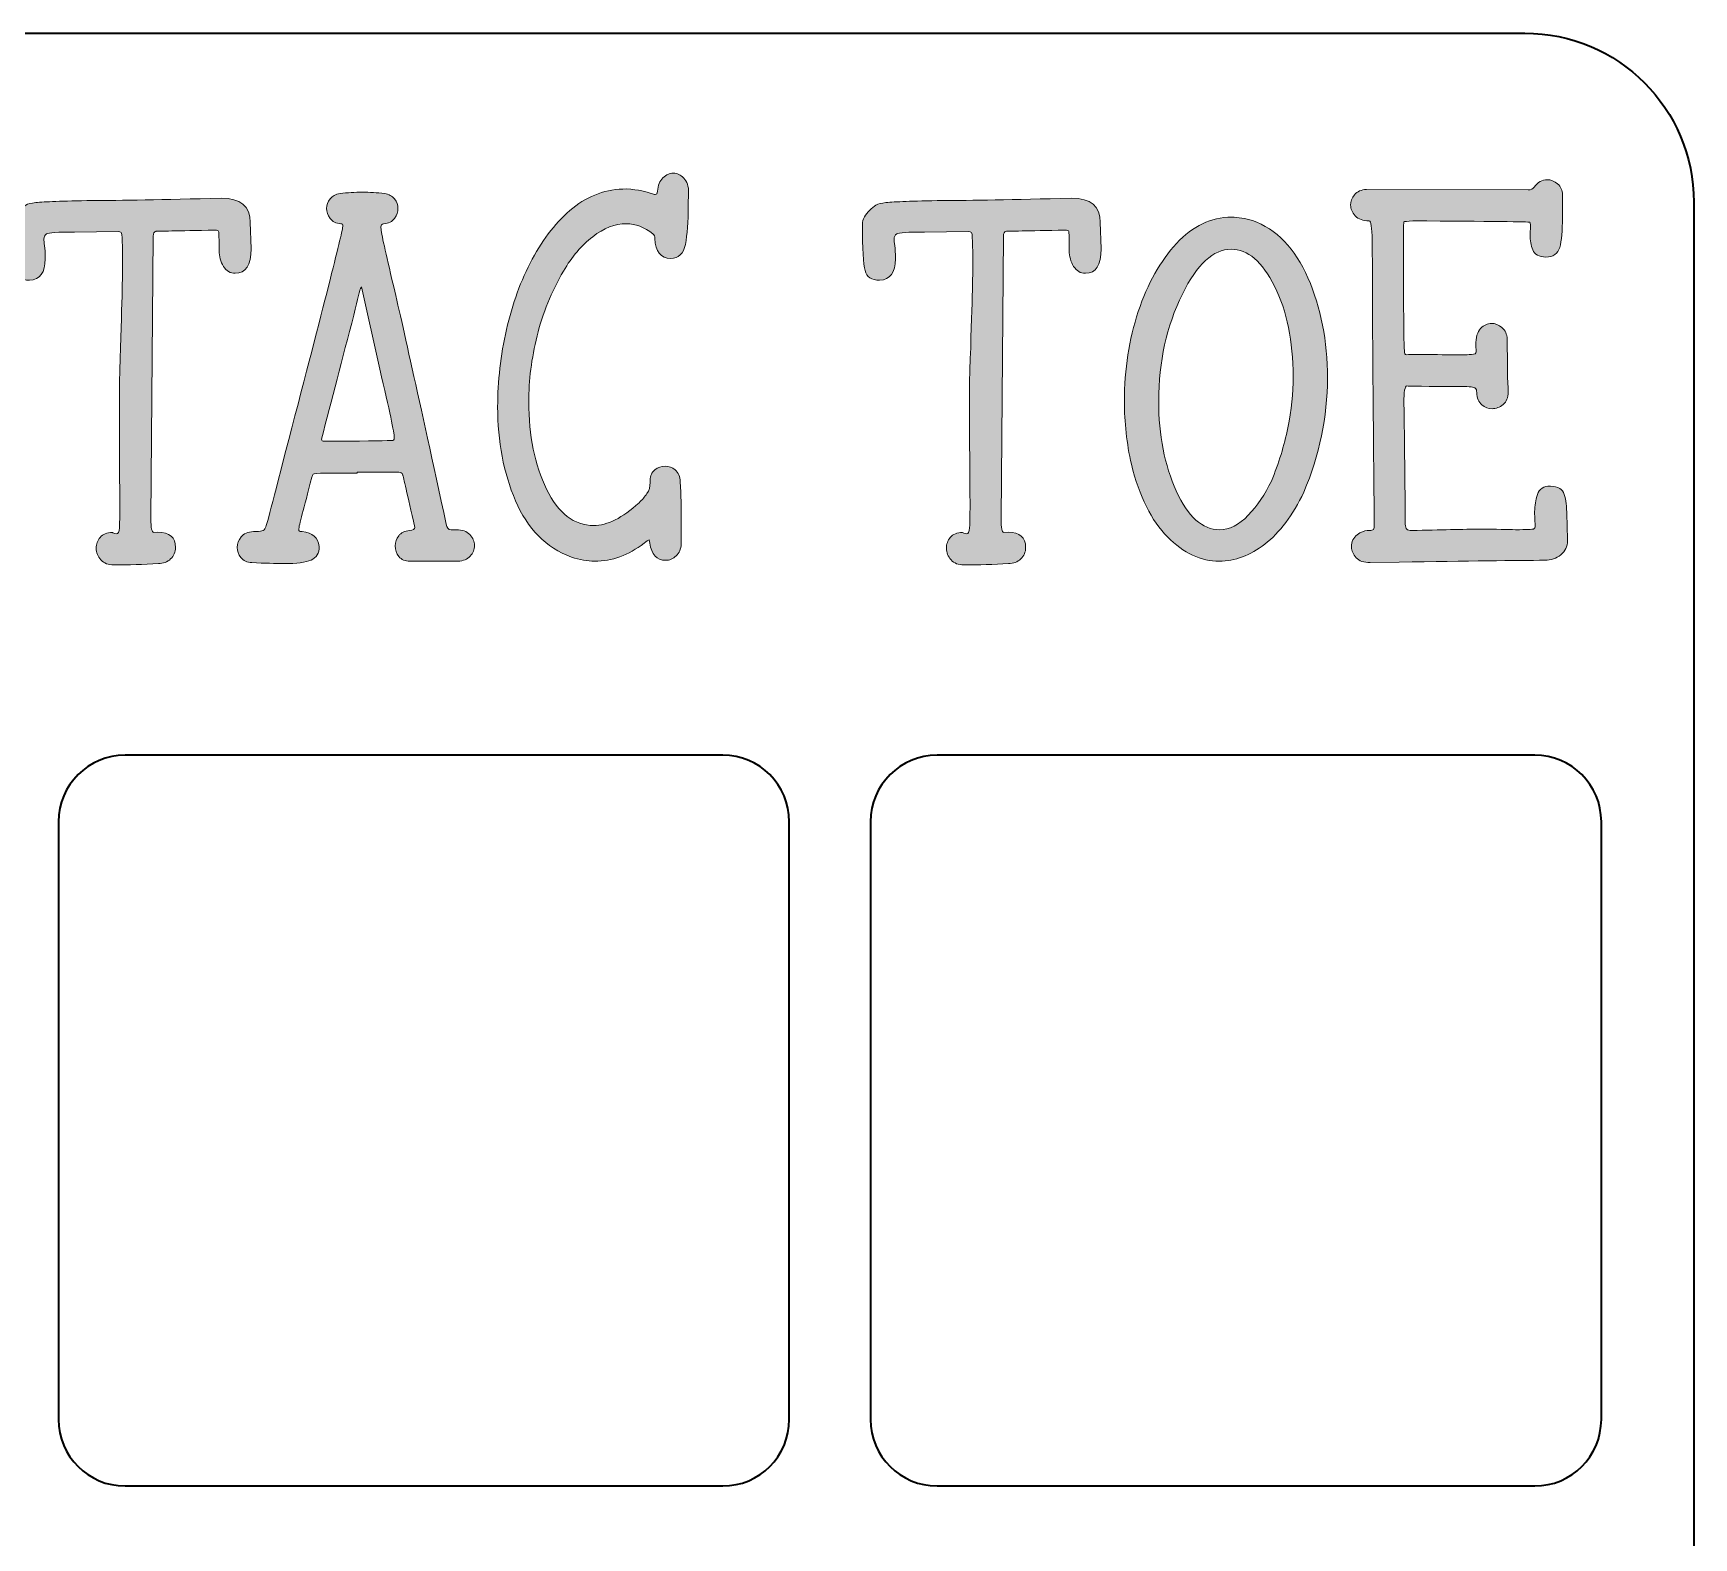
# Model space of a CAD drawing. Extents: x -1870 to 1325, y -1261 to 388.
# Drawn here: x -147 to 611, y -397 to 290 of the extents above; entities that cross this region are included whole.
import ezdxf

# ---------------------------------------------------------------- set-up
doc = ezdxf.new("R2010")
doc.units = 0
doc.header["$MEASUREMENT"] = 0
doc.layers.add('Layer 1', color=7, linetype='Continuous', lineweight=0)

# ---------------------------------------------------------------- blocks, each defined once
blk = doc.blocks.new('Block_1')
at = {"layer": 'Layer 1', "true_color": 0x000000, "transparency": 33554687}
h = blk.add_hatch(color=18, dxfattribs=at)
h.dxf.hatch_style = 2
edge = h.paths.add_edge_path()
edge.add_spline(control_points=[(98.77, 50.72), (87.2, 55.09), (78.7, 63.66), (73.27, 76.43), (67.84, 89.2), (65.12, 103.48), (65.12, 119.29), (65.12, 131), (66.46, 142.74), (69.14, 154.52), (71.82, 166.3), (75.74, 177.02), (80.89, 186.69), (86.04, 196.35), (92.21, 204.11), (99.41, 209.97), (106.6, 215.82), (114.78, 218.75), (123.95, 218.75), (129.46, 218.33), (133.19, 217.62), (135.17, 216.63), (136.02, 216.35), (136.65, 216.21), (137.08, 216.21), (137.64, 216.21), (137.99, 216.7), (138.13, 217.69), (138.27, 220.37), (139.09, 222.42), (140.57, 223.83), (142.05, 225.24), (143.64, 225.94), (145.33, 225.94), (147.02, 225.94), (148.61, 225.2), (150.09, 223.72), (151.57, 222.24), (152.31, 220.02), (152.31, 217.06), (152.31, 217.06), (152.1, 211.13), (152.1, 211.13), (152.1, 203.65), (151.68, 197.76), (150.83, 193.46), (149.98, 189.16), (147.73, 187.01), (144.06, 187.01), (139.54, 187.14), (137.15, 190.18), (136.86, 196.11), (136.86, 196.95), (136.58, 197.66), (136.02, 198.22), (132.07, 201.32), (128.04, 202.88), (123.95, 202.88), (118.73, 202.88), (113.59, 200.9), (108.51, 196.95), (103.43, 193), (98.98, 187.78), (95.17, 181.29), (89.67, 171.84), (85.65, 161.96), (83.11, 151.67), (80.57, 141.36), (79.3, 131.35), (79.3, 121.61), (79.3, 106.09), (82.02, 92.8), (87.45, 81.72), (92.88, 70.65), (100.04, 65.11), (108.93, 65.11), (115.14, 65.11), (122.05, 68.57), (129.67, 75.48), (131.08, 76.89), (132.28, 78.3), (133.27, 79.71), (134.25, 81.12), (134.75, 82.81), (134.75, 84.79), (134.75, 84.79), (134.75, 85.85), (134.75, 85.85), (134.75, 87.82), (135.45, 89.38), (136.86, 90.51), (138.27, 91.63), (139.83, 92.2), (141.52, 92.2), (143.21, 92.2), (144.76, 91.63), (146.18, 90.51), (147.58, 89.38), (148.36, 87.54), (148.5, 85), (148.78, 79.08), (148.93, 73.08), (148.93, 67.02), (148.93, 67.02), (148.93, 56.65), (148.93, 56.65), (148.78, 54.39), (148.01, 52.59), (146.6, 51.25), (145.19, 49.91), (143.56, 49.24), (141.73, 49.24), (137.78, 49.24), (135.38, 51.85), (134.54, 57.07), (134.54, 57.07), (134.32, 58.55), (134.32, 58.55), (133.9, 58.41), (133.12, 57.92), (132, 57.07), (124.8, 51.57), (117.25, 48.82), (109.35, 48.82), (106.11, 48.82), (102.58, 49.45), (98.77, 50.72)], knot_values=[0, 0, 0, 0, 1, 1, 1, 2, 2, 2, 3, 3, 3, 4, 4, 4, 5, 5, 5, 6, 6, 6, 7, 7, 7, 8, 8, 8, 9, 9, 9, 10, 10, 10, 11, 11, 11, 12, 12, 12, 13, 13, 13, 14, 14, 14, 15, 15, 15, 16, 16, 16, 17, 17, 17, 18, 18, 18, 19, 19, 19, 20, 20, 20, 21, 21, 21, 22, 22, 22, 23, 23, 23, 24, 24, 24, 25, 25, 25, 26, 26, 26, 27, 27, 27, 28, 28, 28, 29, 29, 29, 30, 30, 30, 31, 31, 31, 32, 32, 32, 33, 33, 33, 34, 34, 34, 35, 35, 35, 36, 36, 36, 37, 37, 37, 38, 38, 38, 39, 39, 39, 40, 40, 40, 41, 41, 41, 42, 42, 42, 42], degree=3, periodic=0)
h = blk.add_hatch(color=18, dxfattribs=at)
h.dxf.hatch_style = 2
edge = h.paths.add_edge_path()
edge.add_spline(control_points=[(457.04, 50.4), (455.63, 51.88), (454.93, 53.54), (454.93, 55.38), (454.93, 57.77), (455.77, 59.61), (457.47, 60.88), (459.16, 62.15), (460.67, 62.78), (462.02, 62.78), (463.36, 62.78), (464.24, 62.89), (464.66, 63.1), (465.09, 63.31), (465.3, 63.91), (465.3, 64.9), (464.73, 125.42), (464.45, 162.88), (464.45, 177.27), (464.45, 183.34), (464.41, 189.33), (464.34, 195.26), (464.27, 201.19), (463.82, 204.15), (462.97, 204.15), (460.15, 204.15), (458.03, 204.92), (456.62, 206.48), (455.21, 208.03), (454.5, 209.65), (454.5, 211.34), (454.5, 213.04), (455.1, 214.62), (456.3, 216.1), (457.5, 217.59), (459.3, 218.4), (461.7, 218.54), (461.7, 218.54), (535.56, 218.33), (535.56, 218.33), (536.83, 218.33), (537.74, 218.75), (538.31, 219.6), (540, 221.85), (541.97, 222.98), (544.23, 222.98), (545.93, 222.98), (547.51, 222.35), (548.99, 221.08), (550.48, 219.81), (551.22, 218.11), (551.22, 216), (551.22, 216), (551.22, 205.84), (551.22, 205.84), (551.22, 199.63), (550.79, 195.05), (549.95, 192.09), (549.1, 189.12), (546.98, 187.64), (543.6, 187.64), (540.49, 187.78), (538.52, 188.87), (537.67, 190.92), (536.83, 192.97), (536.4, 195.26), (536.4, 197.8), (536.4, 197.8), (536.61, 202.03), (536.61, 202.03), (536.61, 202.74), (536.51, 203.23), (536.3, 203.51), (536.09, 203.79), (518.27, 204.01), (482.86, 204.15), (480.32, 204.01), (478.98, 203.86), (478.84, 203.73), (478.7, 203.58), (478.63, 201.47), (478.63, 197.38), (478.63, 165.77), (478.77, 148.35), (479.05, 145.1), (479.05, 143.69), (479.33, 142.99), (479.9, 142.99), (479.9, 142.99), (480.96, 143.2), (480.96, 143.2), (489.28, 143.2), (495.56, 143.13), (499.79, 142.99), (505.57, 142.99), (508.89, 143.06), (509.74, 143.2), (511.15, 143.2), (511.85, 143.62), (511.85, 144.47), (511.85, 144.47), (511.64, 147.43), (511.64, 147.43), (511.64, 150.96), (512.38, 153.5), (513.86, 155.05), (515.35, 156.6), (517, 157.38), (518.84, 157.38), (520.53, 157.38), (522.12, 156.74), (523.6, 155.47), (525.08, 154.2), (525.89, 152.44), (526.03, 150.18), (526.03, 138.89), (526.17, 130.85), (526.46, 126.06), (526.46, 123.52), (525.68, 121.61), (524.13, 120.35), (522.57, 119.07), (520.88, 118.44), (519.05, 118.44), (517.36, 118.44), (515.8, 119.04), (514.39, 120.24), (512.98, 121.44), (512.2, 123.31), (512.07, 125.85), (512.07, 126.69), (511.85, 127.36), (511.43, 127.86), (511.01, 128.35), (508.82, 128.6), (504.87, 128.6), (489.21, 128.6), (480.96, 128.67), (480.11, 128.81), (479.26, 128.81), (478.84, 126.2), (478.84, 120.98), (479.12, 102.64), (479.33, 84.23), (479.48, 65.75), (479.48, 64.61), (479.69, 63.84), (480.11, 63.42), (480.53, 62.99), (481.31, 62.78), (482.44, 62.78), (495.56, 63.21), (506.07, 63.42), (513.97, 63.42), (521.02, 63.42), (526.31, 63.35), (529.84, 63.21), (534.78, 63.21), (537.49, 63.31), (537.99, 63.52), (538.48, 63.74), (538.73, 64.19), (538.73, 64.9), (538.73, 64.9), (538.52, 71.46), (538.52, 71.46), (538.52, 74.14), (538.94, 76.75), (539.79, 79.29), (540.64, 81.83), (542.61, 83.1), (545.71, 83.1), (549.24, 82.96), (551.36, 81.69), (552.06, 79.29), (552.77, 76.89), (553.15, 73.75), (553.23, 69.87), (553.3, 65.99), (553.4, 62.08), (553.54, 58.13), (553.54, 55.59), (552.52, 53.47), (550.48, 51.78), (548.43, 50.09), (545.99, 49.24), (543.17, 49.24), (530.48, 49.24), (508.33, 48.95), (476.72, 48.39), (476.72, 48.39), (463.39, 48.18), (463.39, 48.18), (460.57, 48.18), (458.45, 48.92), (457.04, 50.4)], knot_values=[0, 0, 0, 0, 1, 1, 1, 2, 2, 2, 3, 3, 3, 4, 4, 4, 5, 5, 5, 6, 6, 6, 7, 7, 7, 8, 8, 8, 9, 9, 9, 10, 10, 10, 11, 11, 11, 12, 12, 12, 13, 13, 13, 14, 14, 14, 15, 15, 15, 16, 16, 16, 17, 17, 17, 18, 18, 18, 19, 19, 19, 20, 20, 20, 21, 21, 21, 22, 22, 22, 23, 23, 23, 24, 24, 24, 25, 25, 25, 26, 26, 26, 27, 27, 27, 28, 28, 28, 29, 29, 29, 30, 30, 30, 31, 31, 31, 32, 32, 32, 33, 33, 33, 34, 34, 34, 35, 35, 35, 36, 36, 36, 37, 37, 37, 38, 38, 38, 39, 39, 39, 40, 40, 40, 41, 41, 41, 42, 42, 42, 43, 43, 43, 44, 44, 44, 45, 45, 45, 46, 46, 46, 47, 47, 47, 48, 48, 48, 49, 49, 49, 50, 50, 50, 51, 51, 51, 52, 52, 52, 53, 53, 53, 54, 54, 54, 55, 55, 55, 56, 56, 56, 57, 57, 57, 58, 58, 58, 59, 59, 59, 60, 60, 60, 61, 61, 61, 62, 62, 62, 63, 63, 63, 64, 64, 64, 65, 65, 65, 65], degree=3, periodic=0)
h = blk.add_hatch(color=18, dxfattribs=at)
h.dxf.hatch_style = 2
edge = h.paths.add_edge_path()
edge.add_spline(control_points=[(-116.03, 49.45), (-117.44, 51), (-118.14, 52.76), (-118.14, 54.74), (-118.14, 56.57), (-117.54, 58.23), (-116.34, 59.71), (-115.15, 61.2), (-113.27, 61.94), (-110.74, 61.94), (-110.6, 61.79), (-109.96, 61.58), (-108.83, 61.3), (-108.13, 61.3), (-107.7, 62.22), (-107.56, 64.05), (-107.42, 67.15), (-107.35, 71.32), (-107.35, 76.54), (-107.49, 86.13), (-107.56, 104.12), (-107.56, 130.5), (-106.58, 160.98), (-106.08, 178.68), (-106.08, 183.62), (-106.08, 193.49), (-106.29, 198.57), (-106.71, 198.86), (-107.14, 199.14), (-107.56, 199.28), (-107.98, 199.28), (-107.98, 199.28), (-128.09, 199.07), (-128.09, 199.07), (-135.71, 199.07), (-139.94, 198.78), (-140.79, 198.22), (-141.63, 197.66), (-142.06, 196.88), (-142.06, 195.89), (-142.06, 195.19), (-141.95, 194.17), (-141.74, 192.83), (-141.53, 191.48), (-141.42, 189.47), (-141.42, 186.79), (-141.42, 180.58), (-143.82, 177.34), (-148.62, 177.06), (-152.29, 177.06), (-154.51, 178.54), (-155.28, 181.5), (-156.06, 184.47), (-156.45, 191.45), (-156.45, 202.45), (-156.45, 204.99), (-155.32, 207.18), (-153.06, 209.02), (-152.21, 210), (-151.3, 210.78), (-150.31, 211.34), (-149.32, 211.9), (-147.81, 212.3), (-145.76, 212.51), (-143.72, 212.72), (-140.65, 212.89), (-136.55, 213.04), (-132.46, 213.18), (-126.89, 213.32), (-119.84, 213.46), (-107.42, 213.46), (-87.81, 213.81), (-61, 214.52), (-52.26, 214.52), (-47.88, 210.85), (-47.88, 203.51), (-47.88, 203.51), (-47.46, 191.45), (-47.46, 191.45), (-47.46, 183.97), (-49.86, 180.23), (-54.66, 180.23), (-56.91, 180.23), (-58.71, 181.29), (-60.05, 183.41), (-61.39, 185.52), (-62.06, 187.92), (-62.06, 190.6), (-62.06, 195.96), (-62.14, 198.86), (-62.27, 199.28), (-62.42, 199.7), (-62.98, 199.92), (-63.97, 199.92), (-81.18, 199.63), (-90.18, 199.46), (-90.95, 199.39), (-91.73, 199.31), (-92.11, 198.57), (-92.11, 197.16), (-92.11, 197.16), (-93.17, 68.29), (-93.17, 68.29), (-93.17, 64.05), (-92.75, 61.94), (-91.9, 61.94), (-91.9, 61.94), (-90, 62.15), (-90, 62.15), (-84.64, 62.01), (-81.95, 59.68), (-81.95, 55.16), (-81.95, 53.05), (-82.7, 51.28), (-84.18, 49.87), (-85.66, 48.46), (-87.53, 47.76), (-89.78, 47.76), (-96.56, 47.33), (-103.33, 47.12), (-110.1, 47.12), (-112.64, 47.12), (-114.62, 47.9), (-116.03, 49.45)], knot_values=[0, 0, 0, 0, 1, 1, 1, 2, 2, 2, 3, 3, 3, 4, 4, 4, 5, 5, 5, 6, 6, 6, 7, 7, 7, 8, 8, 8, 9, 9, 9, 10, 10, 10, 11, 11, 11, 12, 12, 12, 13, 13, 13, 14, 14, 14, 15, 15, 15, 16, 16, 16, 17, 17, 17, 18, 18, 18, 19, 19, 19, 20, 20, 20, 21, 21, 21, 22, 22, 22, 23, 23, 23, 24, 24, 24, 25, 25, 25, 26, 26, 26, 27, 27, 27, 28, 28, 28, 29, 29, 29, 30, 30, 30, 31, 31, 31, 32, 32, 32, 33, 33, 33, 34, 34, 34, 35, 35, 35, 36, 36, 36, 37, 37, 37, 38, 38, 38, 39, 39, 39, 40, 40, 40, 41, 41, 41, 41], degree=3, periodic=0)
h = blk.add_hatch(color=18, dxfattribs=at)
h.dxf.hatch_style = 2
edge = h.paths.add_edge_path()
edge.add_spline(control_points=[(17.61, 104.05), (17.83, 104.19), (17.93, 104.61), (17.93, 105.32), (17.93, 107.29), (15.74, 117.66), (11.37, 136.43), (11.37, 136.43), (2.91, 174.1), (2.91, 174.1), (2.91, 173.96), (2.76, 173.71), (2.48, 173.36), (2.2, 173), (1.21, 168.95), (-0.48, 161.19), (-5.84, 141.15), (-10.78, 122.25), (-15.29, 104.47), (-15.29, 103.91), (-14.87, 103.63), (-14.02, 103.63), (-13.18, 103.63), (-9.37, 103.63), (-2.6, 103.63), (10.66, 103.77), (17.4, 103.91), (17.61, 104.05)], knot_values=[0, 0, 0, 0, 1, 1, 1, 2, 2, 2, 3, 3, 3, 4, 4, 4, 5, 5, 5, 6, 6, 6, 7, 7, 7, 8, 8, 8, 9, 9, 9, 9], degree=3, periodic=0)
edge = h.paths.add_edge_path()
edge.add_spline(control_points=[(-47.04, 48.18), (-49.3, 48.32), (-50.99, 49.1), (-52.12, 50.51), (-53.25, 51.92), (-53.81, 53.47), (-53.81, 55.16), (-53.81, 56.86), (-53.21, 58.44), (-52.01, 59.93), (-50.81, 61.41), (-48.94, 62.22), (-46.4, 62.36), (-44.57, 62.36), (-43.26, 62.47), (-42.49, 62.68), (-41.71, 62.89), (-41.15, 63.38), (-40.79, 64.16), (-40.44, 64.93), (-36.46, 80.14), (-28.84, 109.76), (-13.32, 169.16), (-5.56, 199.84), (-5.56, 201.82), (-5.56, 202.52), (-5.84, 202.88), (-6.4, 202.88), (-8.66, 203.02), (-10.32, 203.83), (-11.38, 205.31), (-12.44, 206.79), (-12.97, 208.31), (-12.97, 209.86), (-12.97, 211.41), (-12.44, 212.86), (-11.38, 214.2), (-10.32, 215.54), (-8.81, 216.35), (-6.83, 216.63), (-3.44, 217.06), (-0.06, 217.27), (3.33, 217.27), (6.72, 217.27), (10.1, 217.06), (13.49, 216.63), (15.46, 216.35), (16.98, 215.54), (18.04, 214.2), (19.1, 212.86), (19.62, 211.41), (19.62, 209.86), (19.62, 208.31), (19.1, 206.79), (18.04, 205.31), (16.98, 203.83), (15.32, 203.02), (13.07, 202.88), (12.22, 202.74), (11.79, 202.24), (11.79, 201.4), (11.79, 199.7), (13.49, 191.73), (16.87, 177.48), (20.96, 160.27), (29.22, 123.02), (41.63, 65.75), (41.77, 64.05), (42.55, 63.21), (43.96, 63.21), (43.96, 63.21), (46.29, 63.21), (46.29, 63.21), (48.97, 63.21), (51.02, 62.47), (52.43, 60.98), (53.84, 59.5), (54.54, 57.84), (54.54, 56.01), (54.54, 54.18), (53.91, 52.55), (52.64, 51.14), (51.37, 49.73), (49.46, 48.95), (46.92, 48.82), (46.92, 48.82), (25.13, 48.82), (25.13, 48.82), (22.87, 48.82), (21.18, 49.52), (20.05, 50.93), (18.92, 52.34), (18.36, 53.96), (18.36, 55.8), (18.36, 57.49), (18.88, 59.04), (19.94, 60.46), (21, 61.86), (22.66, 62.64), (24.92, 62.78), (26.47, 62.92), (27.24, 63.42), (27.24, 64.26), (23.86, 79.5), (22.02, 87.51), (21.74, 88.28), (21.46, 89.06), (20.9, 89.45), (20.05, 89.45), (20.05, 89.45), (1, 89.45), (1, 89.45), (1, 89.45), (1, 89.02), (1, 89.02), (1, 89.02), (-13.39, 89.02), (-13.39, 89.02), (-16.92, 89.02), (-18.82, 88.85), (-19.1, 88.5), (-19.39, 88.14), (-19.6, 87.68), (-19.74, 87.12), (-21.57, 79.78), (-23.02, 74.21), (-24.08, 70.4), (-25.13, 66.59), (-25.66, 64.19), (-25.66, 63.21), (-25.66, 62.64), (-25.31, 62.36), (-24.6, 62.36), (-24.6, 62.36), (-24.18, 62.36), (-24.18, 62.36), (-19.39, 61.79), (-16.77, 59.54), (-16.35, 55.59), (-16.35, 52.48), (-17.59, 50.4), (-20.05, 49.35), (-22.52, 48.29), (-26.65, 47.76), (-32.43, 47.76), (-36.39, 47.76), (-41.25, 47.9), (-47.04, 48.18)], knot_values=[0, 0, 0, 0, 1, 1, 1, 2, 2, 2, 3, 3, 3, 4, 4, 4, 5, 5, 5, 6, 6, 6, 7, 7, 7, 8, 8, 8, 9, 9, 9, 10, 10, 10, 11, 11, 11, 12, 12, 12, 13, 13, 13, 14, 14, 14, 15, 15, 15, 16, 16, 16, 17, 17, 17, 18, 18, 18, 19, 19, 19, 20, 20, 20, 21, 21, 21, 22, 22, 22, 23, 23, 23, 24, 24, 24, 25, 25, 25, 26, 26, 26, 27, 27, 27, 28, 28, 28, 29, 29, 29, 30, 30, 30, 31, 31, 31, 32, 32, 32, 33, 33, 33, 34, 34, 34, 35, 35, 35, 36, 36, 36, 37, 37, 37, 38, 38, 38, 39, 39, 39, 40, 40, 40, 41, 41, 41, 42, 42, 42, 43, 43, 43, 44, 44, 44, 45, 45, 45, 46, 46, 46, 47, 47, 47, 48, 48, 48, 49, 49, 49, 49], degree=3, periodic=0)
h = blk.add_hatch(color=18, dxfattribs=at)
h.dxf.hatch_style = 2
edge = h.paths.add_edge_path()
edge.add_spline(control_points=[(272.09, 49.45), (270.68, 51), (269.97, 52.76), (269.97, 54.74), (269.97, 56.57), (270.57, 58.23), (271.77, 59.71), (272.97, 61.2), (274.84, 61.94), (277.38, 61.94), (277.52, 61.79), (278.15, 61.58), (279.28, 61.3), (279.99, 61.3), (280.41, 62.22), (280.55, 64.05), (280.69, 67.15), (280.77, 71.32), (280.77, 76.54), (280.62, 86.13), (280.55, 104.12), (280.55, 130.5), (281.54, 160.98), (282.04, 178.68), (282.04, 183.62), (282.04, 193.49), (281.82, 198.57), (281.4, 198.86), (280.98, 199.14), (280.55, 199.28), (280.13, 199.28), (280.13, 199.28), (260.03, 199.07), (260.03, 199.07), (252.41, 199.07), (248.18, 198.78), (247.33, 198.22), (246.48, 197.66), (246.06, 196.88), (246.06, 195.89), (246.06, 195.19), (246.17, 194.17), (246.38, 192.83), (246.59, 191.48), (246.69, 189.47), (246.69, 186.79), (246.69, 180.58), (244.29, 177.34), (239.5, 177.06), (235.83, 177.06), (233.61, 178.54), (232.83, 181.5), (232.06, 184.47), (231.67, 191.45), (231.67, 202.45), (231.67, 204.99), (232.8, 207.18), (235.06, 209.02), (235.9, 210), (236.82, 210.78), (237.81, 211.34), (238.79, 211.9), (240.31, 212.3), (242.36, 212.51), (244.4, 212.72), (247.47, 212.89), (251.56, 213.04), (255.65, 213.18), (261.22, 213.32), (268.28, 213.46), (280.69, 213.46), (300.3, 213.81), (327.11, 214.52), (335.86, 214.52), (340.23, 210.85), (340.23, 203.51), (340.23, 203.51), (340.65, 191.45), (340.65, 191.45), (340.65, 183.97), (338.25, 180.23), (333.46, 180.23), (331.2, 180.23), (329.4, 181.29), (328.06, 183.41), (326.72, 185.52), (326.05, 187.92), (326.05, 190.6), (326.05, 195.96), (325.98, 198.86), (325.84, 199.28), (325.7, 199.7), (325.13, 199.92), (324.15, 199.92), (306.93, 199.63), (297.94, 199.46), (297.17, 199.39), (296.39, 199.31), (296, 198.57), (296, 197.16), (296, 197.16), (294.94, 68.29), (294.94, 68.29), (294.94, 64.05), (295.37, 61.94), (296.21, 61.94), (296.21, 61.94), (298.12, 62.15), (298.12, 62.15), (303.48, 62.01), (306.16, 59.68), (306.16, 55.16), (306.16, 53.05), (305.42, 51.28), (303.94, 49.87), (302.46, 48.46), (300.59, 47.76), (298.33, 47.76), (291.56, 47.33), (284.79, 47.12), (278.01, 47.12), (275.48, 47.12), (273.5, 47.9), (272.09, 49.45)], knot_values=[0, 0, 0, 0, 1, 1, 1, 2, 2, 2, 3, 3, 3, 4, 4, 4, 5, 5, 5, 6, 6, 6, 7, 7, 7, 8, 8, 8, 9, 9, 9, 10, 10, 10, 11, 11, 11, 12, 12, 12, 13, 13, 13, 14, 14, 14, 15, 15, 15, 16, 16, 16, 17, 17, 17, 18, 18, 18, 19, 19, 19, 20, 20, 20, 21, 21, 21, 22, 22, 22, 23, 23, 23, 24, 24, 24, 25, 25, 25, 26, 26, 26, 27, 27, 27, 28, 28, 28, 29, 29, 29, 30, 30, 30, 31, 31, 31, 32, 32, 32, 33, 33, 33, 34, 34, 34, 35, 35, 35, 36, 36, 36, 37, 37, 37, 38, 38, 38, 39, 39, 39, 40, 40, 40, 41, 41, 41, 41], degree=3, periodic=0)
h = blk.add_hatch(color=18, dxfattribs=at)
h.dxf.hatch_style = 2
edge = h.paths.add_edge_path()
edge.add_spline(control_points=[(407.74, 69.77), (411.97, 74.14), (415.49, 79.36), (418.32, 85.43), (421.7, 93.47), (424.21, 101.54), (425.83, 109.66), (427.45, 117.77), (428.26, 125.56), (428.26, 133.04), (428.26, 149.26), (425.44, 163.02), (419.8, 174.31), (414.15, 185.59), (407.53, 191.24), (399.91, 191.24), (391.87, 191.24), (384.46, 184.39), (377.69, 170.71), (370.49, 156.04), (366.89, 139.81), (366.89, 122.04), (366.89, 106.38), (369.57, 92.65), (374.94, 80.88), (380.3, 69.1), (386.86, 63.21), (394.62, 63.21), (399.13, 63.21), (403.5, 65.39), (407.74, 69.77)], knot_values=[0, 0, 0, 0, 1, 1, 1, 2, 2, 2, 3, 3, 3, 4, 4, 4, 5, 5, 5, 6, 6, 6, 7, 7, 7, 8, 8, 8, 9, 9, 9, 10, 10, 10, 10], degree=3, periodic=0)
edge = h.paths.add_edge_path()
edge.add_spline(control_points=[(370.91, 59.93), (363.58, 67.33), (358.07, 78.37), (354.41, 93.05), (352.29, 102.64), (351.23, 112.23), (351.23, 121.83), (351.23, 136.36), (353.35, 150.01), (357.58, 162.78), (361.82, 175.54), (367.63, 185.91), (375.04, 193.88), (382.45, 201.85), (390.81, 205.84), (400.12, 205.84), (403.22, 205.84), (406.4, 205.35), (409.64, 204.36), (420.65, 200.41), (429.11, 191.66), (435.04, 178.12), (440.96, 164.57), (443.92, 149.34), (443.92, 132.41), (443.92, 114.63), (440.33, 97.28), (433.13, 80.35), (428.05, 69.77), (422.13, 61.86), (415.36, 56.65), (408.58, 51.43), (401.67, 48.82), (394.62, 48.82), (386.15, 48.82), (378.25, 52.52), (370.91, 59.93)], knot_values=[0, 0, 0, 0, 1, 1, 1, 2, 2, 2, 3, 3, 3, 4, 4, 4, 5, 5, 5, 6, 6, 6, 7, 7, 7, 8, 8, 8, 9, 9, 9, 10, 10, 10, 11, 11, 11, 12, 12, 12, 12], degree=3, periodic=0)
at = {"layer": 'Layer 1'}
for points, knots in [([(98.77, 50.72), (87.2, 55.09), (78.7, 63.66), (73.27, 76.43), (67.84, 89.2), (65.12, 103.48), (65.12, 119.29), (65.12, 131), (66.46, 142.74), (69.14, 154.52), (71.82, 166.3), (75.74, 177.02), (80.89, 186.69), (86.04, 196.35), (92.21, 204.11), (99.41, 209.97), (106.6, 215.82), (114.78, 218.75), (123.95, 218.75), (129.46, 218.33), (133.19, 217.62), (135.17, 216.63), (136.02, 216.35), (136.65, 216.21), (137.08, 216.21), (137.64, 216.21), (137.99, 216.7), (138.13, 217.69), (138.27, 220.37), (139.09, 222.42), (140.57, 223.83), (142.05, 225.24), (143.64, 225.94), (145.33, 225.94), (147.02, 225.94), (148.61, 225.2), (150.09, 223.72), (151.57, 222.24), (152.31, 220.02), (152.31, 217.06), (152.31, 217.06), (152.1, 211.13), (152.1, 211.13), (152.1, 203.65), (151.68, 197.76), (150.83, 193.46), (149.98, 189.16), (147.73, 187.01), (144.06, 187.01), (139.54, 187.14), (137.15, 190.18), (136.86, 196.11), (136.86, 196.95), (136.58, 197.66), (136.02, 198.22), (132.07, 201.32), (128.04, 202.88), (123.95, 202.88), (118.73, 202.88), (113.59, 200.9), (108.51, 196.95), (103.43, 193), (98.98, 187.78), (95.17, 181.29), (89.67, 171.84), (85.65, 161.96), (83.11, 151.67), (80.57, 141.36), (79.3, 131.35), (79.3, 121.61), (79.3, 106.09), (82.02, 92.8), (87.45, 81.72), (92.88, 70.65), (100.04, 65.11), (108.93, 65.11), (115.14, 65.11), (122.05, 68.57), (129.67, 75.48), (131.08, 76.89), (132.28, 78.3), (133.27, 79.71), (134.25, 81.12), (134.75, 82.81), (134.75, 84.79), (134.75, 84.79), (134.75, 85.85), (134.75, 85.85), (134.75, 87.82), (135.45, 89.38), (136.86, 90.51), (138.27, 91.63), (139.83, 92.2), (141.52, 92.2), (143.21, 92.2), (144.76, 91.63), (146.18, 90.51), (147.58, 89.38), (148.36, 87.54), (148.5, 85), (148.78, 79.08), (148.93, 73.08), (148.93, 67.02), (148.93, 67.02), (148.93, 56.65), (148.93, 56.65), (148.78, 54.39), (148.01, 52.59), (146.6, 51.25), (145.19, 49.91), (143.56, 49.24), (141.73, 49.24), (137.78, 49.24), (135.38, 51.85), (134.54, 57.07), (134.54, 57.07), (134.32, 58.55), (134.32, 58.55), (133.9, 58.41), (133.12, 57.92), (132, 57.07), (124.8, 51.57), (117.25, 48.82), (109.35, 48.82), (106.11, 48.82), (102.58, 49.45), (98.77, 50.72)], [0, 0, 0, 0, 1, 1, 1, 2, 2, 2, 3, 3, 3, 4, 4, 4, 5, 5, 5, 6, 6, 6, 7, 7, 7, 8, 8, 8, 9, 9, 9, 10, 10, 10, 11, 11, 11, 12, 12, 12, 13, 13, 13, 14, 14, 14, 15, 15, 15, 16, 16, 16, 17, 17, 17, 18, 18, 18, 19, 19, 19, 20, 20, 20, 21, 21, 21, 22, 22, 22, 23, 23, 23, 24, 24, 24, 25, 25, 25, 26, 26, 26, 27, 27, 27, 28, 28, 28, 29, 29, 29, 30, 30, 30, 31, 31, 31, 32, 32, 32, 33, 33, 33, 34, 34, 34, 35, 35, 35, 36, 36, 36, 37, 37, 37, 38, 38, 38, 39, 39, 39, 40, 40, 40, 41, 41, 41, 42, 42, 42, 42]), ([(457.04, 50.4), (455.63, 51.88), (454.93, 53.54), (454.93, 55.38), (454.93, 57.77), (455.77, 59.61), (457.47, 60.88), (459.16, 62.15), (460.67, 62.78), (462.02, 62.78), (463.36, 62.78), (464.24, 62.89), (464.66, 63.1), (465.09, 63.31), (465.3, 63.91), (465.3, 64.9), (464.73, 125.42), (464.45, 162.88), (464.45, 177.27), (464.45, 183.34), (464.41, 189.33), (464.34, 195.26), (464.27, 201.19), (463.82, 204.15), (462.97, 204.15), (460.15, 204.15), (458.03, 204.92), (456.62, 206.48), (455.21, 208.03), (454.5, 209.65), (454.5, 211.34), (454.5, 213.04), (455.1, 214.62), (456.3, 216.1), (457.5, 217.59), (459.3, 218.4), (461.7, 218.54), (461.7, 218.54), (535.56, 218.33), (535.56, 218.33), (536.83, 218.33), (537.74, 218.75), (538.31, 219.6), (540, 221.85), (541.97, 222.98), (544.23, 222.98), (545.93, 222.98), (547.51, 222.35), (548.99, 221.08), (550.48, 219.81), (551.22, 218.11), (551.22, 216), (551.22, 216), (551.22, 205.84), (551.22, 205.84), (551.22, 199.63), (550.79, 195.05), (549.95, 192.09), (549.1, 189.12), (546.98, 187.64), (543.6, 187.64), (540.49, 187.78), (538.52, 188.87), (537.67, 190.92), (536.83, 192.97), (536.4, 195.26), (536.4, 197.8), (536.4, 197.8), (536.61, 202.03), (536.61, 202.03), (536.61, 202.74), (536.51, 203.23), (536.3, 203.51), (536.09, 203.79), (518.27, 204.01), (482.86, 204.15), (480.32, 204.01), (478.98, 203.86), (478.84, 203.73), (478.7, 203.58), (478.63, 201.47), (478.63, 197.38), (478.63, 165.77), (478.77, 148.35), (479.05, 145.1), (479.05, 143.69), (479.33, 142.99), (479.9, 142.99), (479.9, 142.99), (480.96, 143.2), (480.96, 143.2), (489.28, 143.2), (495.56, 143.13), (499.79, 142.99), (505.57, 142.99), (508.89, 143.06), (509.74, 143.2), (511.15, 143.2), (511.85, 143.62), (511.85, 144.47), (511.85, 144.47), (511.64, 147.43), (511.64, 147.43), (511.64, 150.96), (512.38, 153.5), (513.86, 155.05), (515.35, 156.6), (517, 157.38), (518.84, 157.38), (520.53, 157.38), (522.12, 156.74), (523.6, 155.47), (525.08, 154.2), (525.89, 152.44), (526.03, 150.18), (526.03, 138.89), (526.17, 130.85), (526.46, 126.06), (526.46, 123.52), (525.68, 121.61), (524.13, 120.35), (522.57, 119.07), (520.88, 118.44), (519.05, 118.44), (517.36, 118.44), (515.8, 119.04), (514.39, 120.24), (512.98, 121.44), (512.2, 123.31), (512.07, 125.85), (512.07, 126.69), (511.85, 127.36), (511.43, 127.86), (511.01, 128.35), (508.82, 128.6), (504.87, 128.6), (489.21, 128.6), (480.96, 128.67), (480.11, 128.81), (479.26, 128.81), (478.84, 126.2), (478.84, 120.98), (479.12, 102.64), (479.33, 84.23), (479.48, 65.75), (479.48, 64.61), (479.69, 63.84), (480.11, 63.42), (480.53, 62.99), (481.31, 62.78), (482.44, 62.78), (495.56, 63.21), (506.07, 63.42), (513.97, 63.42), (521.02, 63.42), (526.31, 63.35), (529.84, 63.21), (534.78, 63.21), (537.49, 63.31), (537.99, 63.52), (538.48, 63.74), (538.73, 64.19), (538.73, 64.9), (538.73, 64.9), (538.52, 71.46), (538.52, 71.46), (538.52, 74.14), (538.94, 76.75), (539.79, 79.29), (540.64, 81.83), (542.61, 83.1), (545.71, 83.1), (549.24, 82.96), (551.36, 81.69), (552.06, 79.29), (552.77, 76.89), (553.15, 73.75), (553.23, 69.87), (553.3, 65.99), (553.4, 62.08), (553.54, 58.13), (553.54, 55.59), (552.52, 53.47), (550.48, 51.78), (548.43, 50.09), (545.99, 49.24), (543.17, 49.24), (530.48, 49.24), (508.33, 48.95), (476.72, 48.39), (476.72, 48.39), (463.39, 48.18), (463.39, 48.18), (460.57, 48.18), (458.45, 48.92), (457.04, 50.4)], [0, 0, 0, 0, 1, 1, 1, 2, 2, 2, 3, 3, 3, 4, 4, 4, 5, 5, 5, 6, 6, 6, 7, 7, 7, 8, 8, 8, 9, 9, 9, 10, 10, 10, 11, 11, 11, 12, 12, 12, 13, 13, 13, 14, 14, 14, 15, 15, 15, 16, 16, 16, 17, 17, 17, 18, 18, 18, 19, 19, 19, 20, 20, 20, 21, 21, 21, 22, 22, 22, 23, 23, 23, 24, 24, 24, 25, 25, 25, 26, 26, 26, 27, 27, 27, 28, 28, 28, 29, 29, 29, 30, 30, 30, 31, 31, 31, 32, 32, 32, 33, 33, 33, 34, 34, 34, 35, 35, 35, 36, 36, 36, 37, 37, 37, 38, 38, 38, 39, 39, 39, 40, 40, 40, 41, 41, 41, 42, 42, 42, 43, 43, 43, 44, 44, 44, 45, 45, 45, 46, 46, 46, 47, 47, 47, 48, 48, 48, 49, 49, 49, 50, 50, 50, 51, 51, 51, 52, 52, 52, 53, 53, 53, 54, 54, 54, 55, 55, 55, 56, 56, 56, 57, 57, 57, 58, 58, 58, 59, 59, 59, 60, 60, 60, 61, 61, 61, 62, 62, 62, 63, 63, 63, 64, 64, 64, 65, 65, 65, 65]), ([(-116.03, 49.45), (-117.44, 51), (-118.14, 52.76), (-118.14, 54.74), (-118.14, 56.57), (-117.54, 58.23), (-116.34, 59.71), (-115.15, 61.2), (-113.27, 61.94), (-110.74, 61.94), (-110.6, 61.79), (-109.96, 61.58), (-108.83, 61.3), (-108.13, 61.3), (-107.7, 62.22), (-107.56, 64.05), (-107.42, 67.15), (-107.35, 71.32), (-107.35, 76.54), (-107.49, 86.13), (-107.56, 104.12), (-107.56, 130.5), (-106.58, 160.98), (-106.08, 178.68), (-106.08, 183.62), (-106.08, 193.49), (-106.29, 198.57), (-106.71, 198.86), (-107.14, 199.14), (-107.56, 199.28), (-107.98, 199.28), (-107.98, 199.28), (-128.09, 199.07), (-128.09, 199.07), (-135.71, 199.07), (-139.94, 198.78), (-140.79, 198.22), (-141.63, 197.66), (-142.06, 196.88), (-142.06, 195.89), (-142.06, 195.19), (-141.95, 194.17), (-141.74, 192.83), (-141.53, 191.48), (-141.42, 189.47), (-141.42, 186.79), (-141.42, 180.58), (-143.82, 177.34), (-148.62, 177.06), (-152.29, 177.06), (-154.51, 178.54), (-155.28, 181.5), (-156.06, 184.47), (-156.45, 191.45), (-156.45, 202.45), (-156.45, 204.99), (-155.32, 207.18), (-153.06, 209.02), (-152.21, 210), (-151.3, 210.78), (-150.31, 211.34), (-149.32, 211.9), (-147.81, 212.3), (-145.76, 212.51), (-143.72, 212.72), (-140.65, 212.89), (-136.55, 213.04), (-132.46, 213.18), (-126.89, 213.32), (-119.84, 213.46), (-107.42, 213.46), (-87.81, 213.81), (-61, 214.52), (-52.26, 214.52), (-47.88, 210.85), (-47.88, 203.51), (-47.88, 203.51), (-47.46, 191.45), (-47.46, 191.45), (-47.46, 183.97), (-49.86, 180.23), (-54.66, 180.23), (-56.91, 180.23), (-58.71, 181.29), (-60.05, 183.41), (-61.39, 185.52), (-62.06, 187.92), (-62.06, 190.6), (-62.06, 195.96), (-62.14, 198.86), (-62.27, 199.28), (-62.42, 199.7), (-62.98, 199.92), (-63.97, 199.92), (-81.18, 199.63), (-90.18, 199.46), (-90.95, 199.39), (-91.73, 199.31), (-92.11, 198.57), (-92.11, 197.16), (-92.11, 197.16), (-93.17, 68.29), (-93.17, 68.29), (-93.17, 64.05), (-92.75, 61.94), (-91.9, 61.94), (-91.9, 61.94), (-90, 62.15), (-90, 62.15), (-84.64, 62.01), (-81.95, 59.68), (-81.95, 55.16), (-81.95, 53.05), (-82.7, 51.28), (-84.18, 49.87), (-85.66, 48.46), (-87.53, 47.76), (-89.78, 47.76), (-96.56, 47.33), (-103.33, 47.12), (-110.1, 47.12), (-112.64, 47.12), (-114.62, 47.9), (-116.03, 49.45)], [0, 0, 0, 0, 1, 1, 1, 2, 2, 2, 3, 3, 3, 4, 4, 4, 5, 5, 5, 6, 6, 6, 7, 7, 7, 8, 8, 8, 9, 9, 9, 10, 10, 10, 11, 11, 11, 12, 12, 12, 13, 13, 13, 14, 14, 14, 15, 15, 15, 16, 16, 16, 17, 17, 17, 18, 18, 18, 19, 19, 19, 20, 20, 20, 21, 21, 21, 22, 22, 22, 23, 23, 23, 24, 24, 24, 25, 25, 25, 26, 26, 26, 27, 27, 27, 28, 28, 28, 29, 29, 29, 30, 30, 30, 31, 31, 31, 32, 32, 32, 33, 33, 33, 34, 34, 34, 35, 35, 35, 36, 36, 36, 37, 37, 37, 38, 38, 38, 39, 39, 39, 40, 40, 40, 41, 41, 41, 41]), ([(-47.04, 48.18), (-49.3, 48.32), (-50.99, 49.1), (-52.12, 50.51), (-53.25, 51.92), (-53.81, 53.47), (-53.81, 55.16), (-53.81, 56.86), (-53.21, 58.44), (-52.01, 59.93), (-50.81, 61.41), (-48.94, 62.22), (-46.4, 62.36), (-44.57, 62.36), (-43.26, 62.47), (-42.49, 62.68), (-41.71, 62.89), (-41.15, 63.38), (-40.79, 64.16), (-40.44, 64.93), (-36.46, 80.14), (-28.84, 109.76), (-13.32, 169.16), (-5.56, 199.84), (-5.56, 201.82), (-5.56, 202.52), (-5.84, 202.88), (-6.4, 202.88), (-8.66, 203.02), (-10.32, 203.83), (-11.38, 205.31), (-12.44, 206.79), (-12.97, 208.31), (-12.97, 209.86), (-12.97, 211.41), (-12.44, 212.86), (-11.38, 214.2), (-10.32, 215.54), (-8.81, 216.35), (-6.83, 216.63), (-3.44, 217.06), (-0.06, 217.27), (3.33, 217.27), (6.72, 217.27), (10.1, 217.06), (13.49, 216.63), (15.46, 216.35), (16.98, 215.54), (18.04, 214.2), (19.1, 212.86), (19.62, 211.41), (19.62, 209.86), (19.62, 208.31), (19.1, 206.79), (18.04, 205.31), (16.98, 203.83), (15.32, 203.02), (13.07, 202.88), (12.22, 202.74), (11.79, 202.24), (11.79, 201.4), (11.79, 199.7), (13.49, 191.73), (16.87, 177.48), (20.96, 160.27), (29.22, 123.02), (41.63, 65.75), (41.77, 64.05), (42.55, 63.21), (43.96, 63.21), (43.96, 63.21), (46.29, 63.21), (46.29, 63.21), (48.97, 63.21), (51.02, 62.47), (52.43, 60.98), (53.84, 59.5), (54.54, 57.84), (54.54, 56.01), (54.54, 54.18), (53.91, 52.55), (52.64, 51.14), (51.37, 49.73), (49.46, 48.95), (46.92, 48.82), (46.92, 48.82), (25.13, 48.82), (25.13, 48.82), (22.87, 48.82), (21.18, 49.52), (20.05, 50.93), (18.92, 52.34), (18.36, 53.96), (18.36, 55.8), (18.36, 57.49), (18.88, 59.04), (19.94, 60.46), (21, 61.86), (22.66, 62.64), (24.92, 62.78), (26.47, 62.92), (27.24, 63.42), (27.24, 64.26), (23.86, 79.5), (22.02, 87.51), (21.74, 88.28), (21.46, 89.06), (20.9, 89.45), (20.05, 89.45), (20.05, 89.45), (1, 89.45), (1, 89.45), (1, 89.45), (1, 89.02), (1, 89.02), (1, 89.02), (-13.39, 89.02), (-13.39, 89.02), (-16.92, 89.02), (-18.82, 88.85), (-19.1, 88.5), (-19.39, 88.14), (-19.6, 87.68), (-19.74, 87.12), (-21.57, 79.78), (-23.02, 74.21), (-24.08, 70.4), (-25.13, 66.59), (-25.66, 64.19), (-25.66, 63.21), (-25.66, 62.64), (-25.31, 62.36), (-24.6, 62.36), (-24.6, 62.36), (-24.18, 62.36), (-24.18, 62.36), (-19.39, 61.79), (-16.77, 59.54), (-16.35, 55.59), (-16.35, 52.48), (-17.59, 50.4), (-20.05, 49.35), (-22.52, 48.29), (-26.65, 47.76), (-32.43, 47.76), (-36.39, 47.76), (-41.25, 47.9), (-47.04, 48.18)], [0, 0, 0, 0, 1, 1, 1, 2, 2, 2, 3, 3, 3, 4, 4, 4, 5, 5, 5, 6, 6, 6, 7, 7, 7, 8, 8, 8, 9, 9, 9, 10, 10, 10, 11, 11, 11, 12, 12, 12, 13, 13, 13, 14, 14, 14, 15, 15, 15, 16, 16, 16, 17, 17, 17, 18, 18, 18, 19, 19, 19, 20, 20, 20, 21, 21, 21, 22, 22, 22, 23, 23, 23, 24, 24, 24, 25, 25, 25, 26, 26, 26, 27, 27, 27, 28, 28, 28, 29, 29, 29, 30, 30, 30, 31, 31, 31, 32, 32, 32, 33, 33, 33, 34, 34, 34, 35, 35, 35, 36, 36, 36, 37, 37, 37, 38, 38, 38, 39, 39, 39, 40, 40, 40, 41, 41, 41, 42, 42, 42, 43, 43, 43, 44, 44, 44, 45, 45, 45, 46, 46, 46, 47, 47, 47, 48, 48, 48, 49, 49, 49, 49]), ([(272.09, 49.45), (270.68, 51), (269.97, 52.76), (269.97, 54.74), (269.97, 56.57), (270.57, 58.23), (271.77, 59.71), (272.97, 61.2), (274.84, 61.94), (277.38, 61.94), (277.52, 61.79), (278.15, 61.58), (279.28, 61.3), (279.99, 61.3), (280.41, 62.22), (280.55, 64.05), (280.69, 67.15), (280.77, 71.32), (280.77, 76.54), (280.62, 86.13), (280.55, 104.12), (280.55, 130.5), (281.54, 160.98), (282.04, 178.68), (282.04, 183.62), (282.04, 193.49), (281.82, 198.57), (281.4, 198.86), (280.98, 199.14), (280.55, 199.28), (280.13, 199.28), (280.13, 199.28), (260.03, 199.07), (260.03, 199.07), (252.41, 199.07), (248.18, 198.78), (247.33, 198.22), (246.48, 197.66), (246.06, 196.88), (246.06, 195.89), (246.06, 195.19), (246.17, 194.17), (246.38, 192.83), (246.59, 191.48), (246.69, 189.47), (246.69, 186.79), (246.69, 180.58), (244.29, 177.34), (239.5, 177.06), (235.83, 177.06), (233.61, 178.54), (232.83, 181.5), (232.06, 184.47), (231.67, 191.45), (231.67, 202.45), (231.67, 204.99), (232.8, 207.18), (235.06, 209.02), (235.9, 210), (236.82, 210.78), (237.81, 211.34), (238.79, 211.9), (240.31, 212.3), (242.36, 212.51), (244.4, 212.72), (247.47, 212.89), (251.56, 213.04), (255.65, 213.18), (261.22, 213.32), (268.28, 213.46), (280.69, 213.46), (300.3, 213.81), (327.11, 214.52), (335.86, 214.52), (340.23, 210.85), (340.23, 203.51), (340.23, 203.51), (340.65, 191.45), (340.65, 191.45), (340.65, 183.97), (338.25, 180.23), (333.46, 180.23), (331.2, 180.23), (329.4, 181.29), (328.06, 183.41), (326.72, 185.52), (326.05, 187.92), (326.05, 190.6), (326.05, 195.96), (325.98, 198.86), (325.84, 199.28), (325.7, 199.7), (325.13, 199.92), (324.15, 199.92), (306.93, 199.63), (297.94, 199.46), (297.17, 199.39), (296.39, 199.31), (296, 198.57), (296, 197.16), (296, 197.16), (294.94, 68.29), (294.94, 68.29), (294.94, 64.05), (295.37, 61.94), (296.21, 61.94), (296.21, 61.94), (298.12, 62.15), (298.12, 62.15), (303.48, 62.01), (306.16, 59.68), (306.16, 55.16), (306.16, 53.05), (305.42, 51.28), (303.94, 49.87), (302.46, 48.46), (300.59, 47.76), (298.33, 47.76), (291.56, 47.33), (284.79, 47.12), (278.01, 47.12), (275.48, 47.12), (273.5, 47.9), (272.09, 49.45)], [0, 0, 0, 0, 1, 1, 1, 2, 2, 2, 3, 3, 3, 4, 4, 4, 5, 5, 5, 6, 6, 6, 7, 7, 7, 8, 8, 8, 9, 9, 9, 10, 10, 10, 11, 11, 11, 12, 12, 12, 13, 13, 13, 14, 14, 14, 15, 15, 15, 16, 16, 16, 17, 17, 17, 18, 18, 18, 19, 19, 19, 20, 20, 20, 21, 21, 21, 22, 22, 22, 23, 23, 23, 24, 24, 24, 25, 25, 25, 26, 26, 26, 27, 27, 27, 28, 28, 28, 29, 29, 29, 30, 30, 30, 31, 31, 31, 32, 32, 32, 33, 33, 33, 34, 34, 34, 35, 35, 35, 36, 36, 36, 37, 37, 37, 38, 38, 38, 39, 39, 39, 40, 40, 40, 41, 41, 41, 41]), ([(370.91, 59.93), (363.58, 67.33), (358.07, 78.37), (354.41, 93.05), (352.29, 102.64), (351.23, 112.23), (351.23, 121.83), (351.23, 136.36), (353.35, 150.01), (357.58, 162.78), (361.82, 175.54), (367.63, 185.91), (375.04, 193.88), (382.45, 201.85), (390.81, 205.84), (400.12, 205.84), (403.22, 205.84), (406.4, 205.35), (409.64, 204.36), (420.65, 200.41), (429.11, 191.66), (435.04, 178.12), (440.96, 164.57), (443.92, 149.34), (443.92, 132.41), (443.92, 114.63), (440.33, 97.28), (433.13, 80.35), (428.05, 69.77), (422.13, 61.86), (415.36, 56.65), (408.58, 51.43), (401.67, 48.82), (394.62, 48.82), (386.15, 48.82), (378.25, 52.52), (370.91, 59.93)], [0, 0, 0, 0, 1, 1, 1, 2, 2, 2, 3, 3, 3, 4, 4, 4, 5, 5, 5, 6, 6, 6, 7, 7, 7, 8, 8, 8, 9, 9, 9, 10, 10, 10, 11, 11, 11, 12, 12, 12, 12]), ([(407.74, 69.77), (411.97, 74.14), (415.49, 79.36), (418.32, 85.43), (421.7, 93.47), (424.21, 101.54), (425.83, 109.66), (427.45, 117.77), (428.26, 125.56), (428.26, 133.04), (428.26, 149.26), (425.44, 163.02), (419.8, 174.31), (414.15, 185.59), (407.53, 191.24), (399.91, 191.24), (391.87, 191.24), (384.46, 184.39), (377.69, 170.71), (370.49, 156.04), (366.89, 139.81), (366.89, 122.04), (366.89, 106.38), (369.57, 92.65), (374.94, 80.88), (380.3, 69.1), (386.86, 63.21), (394.62, 63.21), (399.13, 63.21), (403.5, 65.39), (407.74, 69.77)], [0, 0, 0, 0, 1, 1, 1, 2, 2, 2, 3, 3, 3, 4, 4, 4, 5, 5, 5, 6, 6, 6, 7, 7, 7, 8, 8, 8, 9, 9, 9, 10, 10, 10, 10]), ([(17.61, 104.05), (17.83, 104.19), (17.93, 104.61), (17.93, 105.32), (17.93, 107.29), (15.74, 117.66), (11.37, 136.43), (11.37, 136.43), (2.91, 174.1), (2.91, 174.1), (2.91, 173.96), (2.76, 173.71), (2.48, 173.36), (2.2, 173), (1.21, 168.95), (-0.48, 161.19), (-5.84, 141.15), (-10.78, 122.25), (-15.29, 104.47), (-15.29, 103.91), (-14.87, 103.63), (-14.02, 103.63), (-13.18, 103.63), (-9.37, 103.63), (-2.6, 103.63), (10.66, 103.77), (17.4, 103.91), (17.61, 104.05)], [0, 0, 0, 0, 1, 1, 1, 2, 2, 2, 3, 3, 3, 4, 4, 4, 5, 5, 5, 6, 6, 6, 7, 7, 7, 8, 8, 8, 9, 9, 9, 9])]:
    blk.add_open_spline(points, degree=3, knots=knots, dxfattribs=at)
blk = doc.blocks.new('Block_0')
at = {"layer": 'Layer 1', "color": 1, "lineweight": 35, "true_color": 0xff0000}
for points in [[(534.09, 289.83), (534.09, 289.83), (-471.14, 289.83), (-471.14, 289.83), (-513.71, 289.83), (-548.22, 255.32), (-548.22, 212.75), (-548.22, 212.75), (-548.22, -1123.35), (-548.22, -1123.35), (-548.22, -1143.83), (-531.61, -1160.44), (-511.13, -1160.44), (-511.13, -1160.44), (574.08, -1160.44), (574.08, -1160.44), (594.56, -1160.44), (611.17, -1143.83), (611.17, -1123.35), (611.17, -1123.35), (611.17, 212.75), (611.17, 212.75), (611.17, 255.32), (576.66, 289.83), (534.09, 289.83)], [(198.26, -342.92), (198.26, -359.69), (184.68, -373.28), (167.91, -373.28), (167.91, -373.28), (-104.96, -373.28), (-104.96, -373.28), (-121.73, -373.28), (-135.31, -359.69), (-135.31, -342.92), (-135.31, -342.92), (-135.31, -70.06), (-135.31, -70.06), (-135.31, -53.29), (-121.73, -39.7), (-104.96, -39.7), (-104.96, -39.7), (167.91, -39.7), (167.91, -39.7), (184.68, -39.7), (198.26, -53.29), (198.26, -70.06), (198.26, -70.06), (198.26, -342.92), (198.26, -342.92)], [(568.96, -342.92), (568.96, -359.69), (555.37, -373.28), (538.6, -373.28), (538.6, -373.28), (265.74, -373.28), (265.74, -373.28), (248.97, -373.28), (235.38, -359.69), (235.38, -342.92), (235.38, -342.92), (235.38, -70.06), (235.38, -70.06), (235.38, -53.29), (248.97, -39.7), (265.74, -39.7), (265.74, -39.7), (538.6, -39.7), (538.6, -39.7), (555.37, -39.7), (568.96, -53.29), (568.96, -70.06), (568.96, -70.06), (568.96, -342.92), (568.96, -342.92)]]:
    blk.add_open_spline(points, degree=3, knots=[0, 0, 0, 0, 1, 1, 1, 2, 2, 2, 3, 3, 3, 4, 4, 4, 5, 5, 5, 6, 6, 6, 7, 7, 7, 8, 8, 8, 8], dxfattribs=at)
at = {"layer": 'Layer 1'}
blk.add_blockref('Block_1', (0, 0), dxfattribs=at)

msp = doc.modelspace()

# ---------------------------------------------------------------- block references
at = {"layer": 'Layer 1'}
msp.add_blockref('Block_0', (0, 0), dxfattribs=at)

doc.saveas('drawing.dxf')
